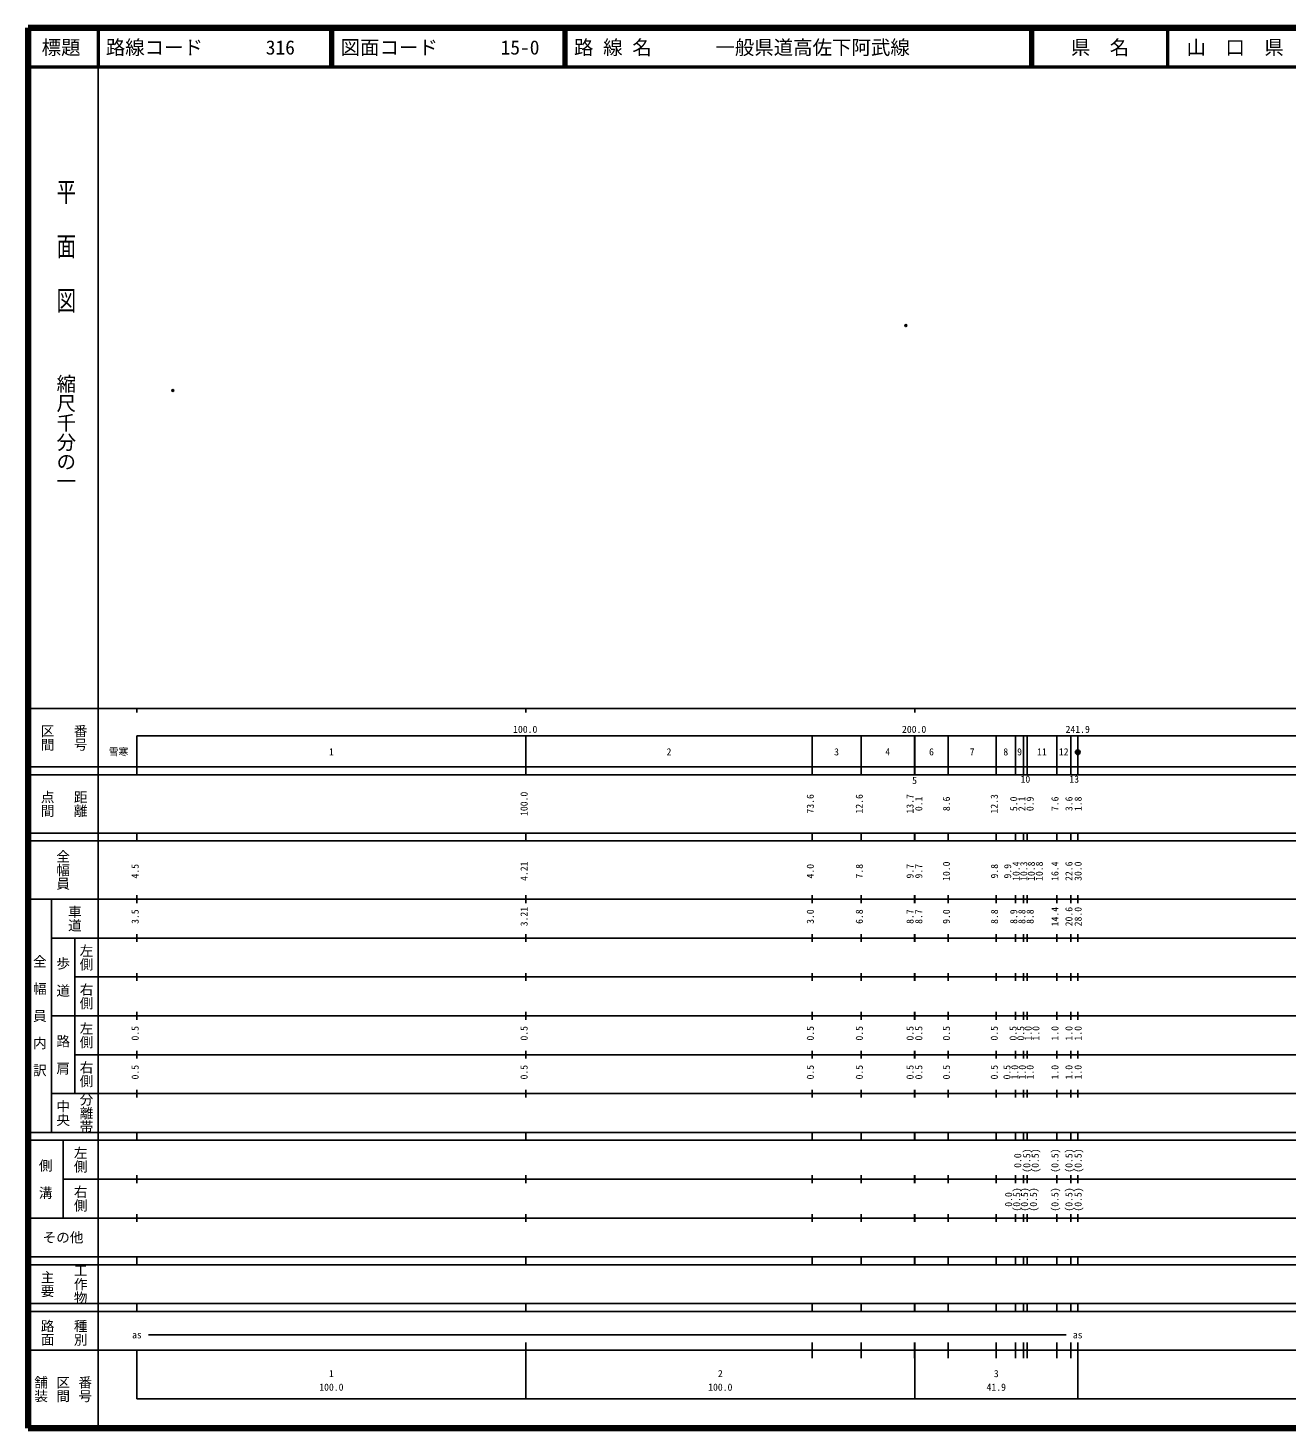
# Model space of a CAD drawing. Units: millimetres on the paper. Extents: x 40 to 680, y 20 to 380.
# Drawn here: x 40 to 363.7, y 20 to 380 of the extents above; entities that cross this region are included whole.
import ezdxf
from ezdxf.enums import TextEntityAlignment as Align

# ---------------------------------------------------------------- set-up
doc = ezdxf.new("R2010")
doc.units = ezdxf.units.MM
doc.header["$PDMODE"] = 32
doc.header["$PDSIZE"] = 0.5
doc.layers.add('M-OTRS', color=6, linetype='Continuous')
doc.layers.add('M-TTL-TXT', color=7, linetype='Continuous')
for name, color, linetype, lineweight in [('M-TTL', 2, 'Continuous', 140), ('M-TTL-BAND', 7, 'Continuous', 25), ('M-TTL-LINE', 7, 'Continuous', 50)]:
    doc.layers.add(name, color=color, linetype=linetype, lineweight=lineweight)
doc.styles.add('@ＭＳ ゴシック', font='')
doc.styles.add('ＭＳ ゴシック', font='')
doc.styles.get('@ＭＳ ゴシック').set_extended_font_data('@MS Gothic')
doc.styles.get('ＭＳ ゴシック').set_extended_font_data('MS Gothic')

msp = doc.modelspace()

# ---------------------------------------------------------------- hatches: boundary and pattern name
at = {"layer": 'M-TTL-BAND'}
msp.add_hatch(color=256, dxfattribs=at).paths.add_polyline_path([(310.509, 193.77), (310.509, 193.794), (310.507, 193.818), (310.505, 193.841), (310.502, 193.864), (310.498, 193.888), (310.493, 193.911), (310.487, 193.933), (310.48, 193.956), (310.472, 193.978), (310.463, 194), (310.454, 194.022), (310.444, 194.043), (310.433, 194.064), (310.421, 194.084), (310.408, 194.104), (310.395, 194.123), (310.38, 194.142), (310.365, 194.16), (310.35, 194.178), (310.333, 194.195), (310.316, 194.211), (310.299, 194.227), (310.281, 194.242), (310.262, 194.256), (310.242, 194.269), (310.223, 194.282), (310.202, 194.294), (310.182, 194.305), (310.16, 194.315), (310.139, 194.325), (310.117, 194.333), (310.095, 194.341), (310.072, 194.348), (310.049, 194.354), (310.026, 194.359), (310.003, 194.363), (309.98, 194.366), (309.956, 194.369), (309.933, 194.37), (309.909, 194.37), (309.886, 194.37), (309.862, 194.369), (309.839, 194.366), (309.815, 194.363), (309.792, 194.359), (309.769, 194.354), (309.746, 194.348), (309.724, 194.341), (309.701, 194.333), (309.68, 194.325), (309.658, 194.315), (309.637, 194.305), (309.616, 194.294), (309.596, 194.282), (309.576, 194.269), (309.556, 194.256), (309.538, 194.242), (309.519, 194.227), (309.502, 194.211), (309.485, 194.195), (309.469, 194.178), (309.453, 194.16), (309.438, 194.142), (309.424, 194.123), (309.41, 194.104), (309.398, 194.084), (309.386, 194.064), (309.375, 194.043), (309.364, 194.022), (309.355, 194), (309.346, 193.978), (309.338, 193.956), (309.332, 193.933), (309.326, 193.911), (309.321, 193.888), (309.317, 193.864), (309.313, 193.841), (309.311, 193.818), (309.31, 193.794), (309.309, 193.77), (309.31, 193.747), (309.311, 193.723), (309.313, 193.7), (309.317, 193.677), (309.321, 193.653), (309.326, 193.63), (309.332, 193.608), (309.338, 193.585), (309.346, 193.563), (309.355, 193.541), (309.364, 193.519), (309.375, 193.498), (309.386, 193.477), (309.398, 193.457), (309.41, 193.437), (309.424, 193.418), (309.438, 193.399), (309.453, 193.381), (309.469, 193.363), (309.485, 193.346), (309.502, 193.33), (309.519, 193.314), (309.538, 193.299), (309.556, 193.285), (309.576, 193.272), (309.596, 193.259), (309.616, 193.247), (309.637, 193.236), (309.658, 193.226), (309.68, 193.216), (309.701, 193.208), (309.724, 193.2), (309.746, 193.193), (309.769, 193.187), (309.792, 193.182), (309.815, 193.178), (309.839, 193.175), (309.862, 193.172), (309.886, 193.171), (309.909, 193.17), (309.933, 193.171), (309.956, 193.172), (309.98, 193.175), (310.003, 193.178), (310.026, 193.182), (310.049, 193.187), (310.072, 193.193), (310.095, 193.2), (310.117, 193.208), (310.139, 193.216), (310.16, 193.226), (310.182, 193.236), (310.202, 193.247), (310.223, 193.259), (310.242, 193.272), (310.262, 193.285), (310.281, 193.299), (310.299, 193.314), (310.316, 193.33), (310.333, 193.346), (310.35, 193.363), (310.365, 193.381), (310.38, 193.399), (310.395, 193.418), (310.408, 193.437), (310.421, 193.457), (310.433, 193.477), (310.444, 193.498), (310.454, 193.519), (310.463, 193.541), (310.472, 193.563), (310.48, 193.585), (310.487, 193.608), (310.493, 193.63), (310.498, 193.653), (310.502, 193.677), (310.505, 193.7), (310.507, 193.723), (310.509, 193.747)])

# ---------------------------------------------------------------- linework, layer by layer
at = {"layer": 'M-OTRS'}
for p in [(265.727, 303.482), (77.227, 286.784)]:
    msp.add_point(p, dxfattribs=at)
at = {"layer": 'M-TTL'}
for p, q in [((40, 380), (40, 20)), ((680, 380), (40, 380)), ((40, 20), (680, 20))]:
    msp.add_line(p, q, dxfattribs=at)
at = {"layer": 'M-TTL-BAND'}
for p, q in [((58, 370), (58, 20)), ((40, 205), (579, 205)), ((68, 205), (68, 204)), ((168, 205), (168, 204)), ((268, 205), (268, 204)), ((68, 198), (579, 198)), ((68, 198), (68, 188)), ((168, 188), (168, 198)), ((241.6, 188), (241.6, 198)), ((254.2, 188), (254.2, 198)), ((267.9, 188), (267.9, 198)), ((268, 188), (268, 198)), ((276.6, 188), (276.6, 198)), ((288.9, 188), (288.9, 198)), ((293.9, 188), (293.9, 198)), ((296, 188), (296, 198)), ((296.9, 188), (296.9, 198)), ((304.5, 188), (304.5, 198)), ((308.1, 188), (308.1, 198)), ((309.9, 188), (309.9, 198)), ((40, 190), (579, 190)), ((40, 188), (579, 188)), ((40, 173), (579, 173)), ((68, 171), (68, 173)), ((168, 171), (168, 173)), ((241.6, 171), (241.6, 173)), ((254.2, 171), (254.2, 173)), ((267.9, 171), (267.9, 173)), ((268, 171), (268, 173)), ((276.6, 171), (276.6, 173)), ((288.9, 171), (288.9, 173)), ((293.9, 171), (293.9, 173)), ((296, 171), (296, 173)), ((296.9, 171), (296.9, 173)), ((304.5, 171), (304.5, 173)), ((308.1, 171), (308.1, 173)), ((309.9, 171), (309.9, 173)), ((40, 171), (579, 171)), ((40, 156), (579, 156)), ((46, 96), (46, 156)), ((68, 155), (68, 157)), ((168, 155), (168, 157)), ((241.6, 155), (241.6, 157)), ((254.2, 155), (254.2, 157)), ((267.9, 155), (267.9, 157)), ((268, 155), (268, 157)), ((276.6, 155), (276.6, 157)), ((288.9, 155), (288.9, 157)), ((293.9, 155), (293.9, 157)), ((296, 155), (296, 157)), ((296.9, 155), (296.9, 157)), ((304.5, 155), (304.5, 157)), ((308.1, 155), (308.1, 157)), ((309.9, 155), (309.9, 157)), ((46, 146), (579, 146)), ((52, 146), (52, 106)), ((68, 145), (68, 147)), ((168, 145), (168, 147)), ((241.6, 145), (241.6, 147)), ((254.2, 145), (254.2, 147)), ((267.9, 145), (267.9, 147)), ((268, 145), (268, 147)), ((276.6, 145), (276.6, 147)), ((288.9, 145), (288.9, 147)), ((293.9, 145), (293.9, 147)), ((296, 145), (296, 147)), ((296.9, 145), (296.9, 147)), ((304.5, 145), (304.5, 147)), ((308.1, 145), (308.1, 147)), ((309.9, 145), (309.9, 147)), ((68, 135), (68, 137)), ((168, 135), (168, 137)), ((241.6, 135), (241.6, 137)), ((254.2, 135), (254.2, 137)), ((267.9, 135), (267.9, 137)), ((268, 135), (268, 137)), ((276.6, 135), (276.6, 137)), ((288.9, 135), (288.9, 137)), ((293.9, 135), (293.9, 137)), ((296, 135), (296, 137)), ((296.9, 135), (296.9, 137)), ((304.5, 135), (304.5, 137)), ((308.1, 135), (308.1, 137)), ((309.9, 135), (309.9, 137)), ((52, 136), (579, 136)), ((46, 126), (579, 126)), ((68, 125), (68, 127)), ((168, 125), (168, 127)), ((241.6, 125), (241.6, 127)), ((254.2, 125), (254.2, 127)), ((267.9, 125), (267.9, 127)), ((268, 125), (268, 127)), ((276.6, 125), (276.6, 127)), ((288.9, 125), (288.9, 127)), ((293.9, 125), (293.9, 127)), ((296, 125), (296, 127)), ((296.9, 125), (296.9, 127)), ((304.5, 125), (304.5, 127)), ((308.1, 125), (308.1, 127)), ((309.9, 125), (309.9, 127)), ((52, 116), (579, 116)), ((68, 115), (68, 117)), ((168, 115), (168, 117)), ((241.6, 115), (241.6, 117)), ((254.2, 115), (254.2, 117)), ((267.9, 115), (267.9, 117)), ((268, 115), (268, 117)), ((276.6, 115), (276.6, 117)), ((288.9, 115), (288.9, 117)), ((293.9, 115), (293.9, 117)), ((296, 115), (296, 117)), ((296.9, 115), (296.9, 117)), ((304.5, 115), (304.5, 117)), ((308.1, 115), (308.1, 117)), ((309.9, 115), (309.9, 117)), ((46, 106), (579, 106)), ((68, 105), (68, 107)), ((168, 105), (168, 107)), ((241.6, 105), (241.6, 107)), ((254.2, 105), (254.2, 107)), ((267.9, 105), (267.9, 107)), ((268, 105), (268, 107)), ((276.6, 105), (276.6, 107)), ((288.9, 105), (288.9, 107)), ((293.9, 105), (293.9, 107)), ((296, 105), (296, 107)), ((296.9, 105), (296.9, 107)), ((304.5, 105), (304.5, 107)), ((308.1, 105), (308.1, 107)), ((309.9, 105), (309.9, 107)), ((40, 96), (579, 96)), ((40, 94), (579, 94)), ((49, 94), (49, 74)), ((68, 94), (68, 96)), ((168, 94), (168, 96)), ((241.6, 94), (241.6, 96)), ((254.2, 94), (254.2, 96)), ((267.9, 94), (267.9, 96)), ((268, 94), (268, 96)), ((276.6, 94), (276.6, 96)), ((288.9, 94), (288.9, 96)), ((293.9, 94), (293.9, 96)), ((296, 94), (296, 96)), ((296.9, 94), (296.9, 96)), ((304.5, 94), (304.5, 96)), ((308.1, 94), (308.1, 96)), ((309.9, 94), (309.9, 96)), ((49, 84), (579, 84)), ((68, 83), (68, 85)), ((168, 83), (168, 85)), ((241.6, 83), (241.6, 85)), ((254.2, 83), (254.2, 85)), ((267.9, 83), (267.9, 85)), ((268, 83), (268, 85)), ((276.6, 83), (276.6, 85)), ((288.9, 83), (288.9, 85)), ((293.9, 83), (293.9, 85)), ((296, 83), (296, 85)), ((296.9, 83), (296.9, 85)), ((304.5, 83), (304.5, 85)), ((308.1, 83), (308.1, 85)), ((309.9, 83), (309.9, 85)), ((40, 74), (579, 74)), ((68, 73), (68, 75)), ((168, 73), (168, 75)), ((241.6, 73), (241.6, 75)), ((254.2, 73), (254.2, 75)), ((267.9, 73), (267.9, 75)), ((268, 73), (268, 75)), ((276.6, 73), (276.6, 75)), ((288.9, 73), (288.9, 75)), ((293.9, 73), (293.9, 75)), ((296, 73), (296, 75)), ((296.9, 73), (296.9, 75)), ((304.5, 73), (304.5, 75)), ((308.1, 73), (308.1, 75)), ((309.9, 73), (309.9, 75)), ((40, 64), (579, 64)), ((40, 62), (579, 62)), ((68, 62), (68, 64)), ((168, 62), (168, 64)), ((241.6, 62), (241.6, 64)), ((254.2, 62), (254.2, 64)), ((267.9, 62), (267.9, 64)), ((268, 62), (268, 64)), ((276.6, 62), (276.6, 64)), ((288.9, 62), (288.9, 64)), ((293.9, 62), (293.9, 64)), ((296, 62), (296, 64)), ((296.9, 62), (296.9, 64)), ((304.5, 62), (304.5, 64)), ((308.1, 62), (308.1, 64)), ((309.9, 62), (309.9, 64)), ((40, 52), (579, 52)), ((68, 50), (68, 52)), ((168, 50), (168, 52)), ((241.6, 50), (241.6, 52)), ((254.2, 50), (254.2, 52)), ((267.9, 50), (267.9, 52)), ((268, 50), (268, 52)), ((276.6, 50), (276.6, 52)), ((288.9, 50), (288.9, 52)), ((293.9, 50), (293.9, 52)), ((296, 50), (296, 52)), ((296.9, 50), (296.9, 52)), ((304.5, 50), (304.5, 52)), ((308.1, 50), (308.1, 52)), ((309.9, 50), (309.9, 52)), ((40, 50), (579, 50)), ((71, 44), (306.9, 44)), ((40, 40), (579, 40)), ((68, 40), (68, 27.5)), ((168, 27.5), (168, 42)), ((241.6, 38), (241.6, 42)), ((254.2, 38), (254.2, 42)), ((267.9, 38), (267.9, 42)), ((268, 27.5), (268, 42)), ((276.6, 38), (276.6, 42)), ((288.9, 38), (288.9, 42)), ((293.9, 38), (293.9, 42)), ((296, 38), (296, 42)), ((296.9, 38), (296.9, 42)), ((304.5, 38), (304.5, 42)), ((308.1, 38), (308.1, 42)), ((309.9, 27.5), (309.9, 42)), ((68, 27.5), (579, 27.5))]:
    msp.add_line(p, q, dxfattribs=at)
msp.add_circle((309.909, 193.77), 0.6, dxfattribs=at)
at = {"layer": 'M-TTL-LINE'}
for p, q in [((58, 380), (58, 370)), ((117.75, 380), (117.75, 370)), ((118.25, 380), (118.25, 370)), ((177.75, 380), (177.75, 370)), ((178.25, 380), (178.25, 370)), ((297.75, 380), (297.75, 370)), ((298.25, 380), (298.25, 370)), ((333, 380), (333, 370)), ((40, 370), (680, 370))]:
    msp.add_line(p, q, dxfattribs=at)

# ---------------------------------------------------------------- texts
at = {"layer": 'M-TTL-BAND', "style": '@ＭＳ ゴシック', "width": 1.4}
msp.add_text('平  面  図', height=3.666, rotation=270, dxfattribs=at).set_placement((49.777, 306.475), align=Align.MIDDLE_RIGHT)
at = {"layer": 'M-TTL-BAND', "style": '@ＭＳ ゴシック'}
msp.add_text('縮尺千分の一', height=3.666, rotation=270, dxfattribs=at).set_placement((49.777, 261.03), align=Align.MIDDLE_RIGHT)
for s, p in [('区間', (45, 197.5)), ('番号', (53.5, 197.5)), ('点間', (45, 180.5)), ('距離', (53.5, 180.5)), ('全幅員', (49, 163.5)), ('車道', (52, 151)), ('左側', (55, 141)), ('全\u3000幅\u3000員\u3000内\u3000訳', (43, 126)), ('歩\u3000道', (49, 136)), ('右側', (55, 131)), ('左側', (55, 121)), ('路\u3000肩', (49, 116)), ('右側', (55, 111)), ('分離帯', (55, 101)), ('中央', (49, 101)), ('左側', (53.5, 89)), ('側\u3000溝', (44.5, 84)), ('右側', (53.5, 79)), ('工作物', (53.5, 57)), ('主要', (45, 57)), ('路面', (45, 44.5)), ('種別', (53.5, 44.5)), ('舗装', (43.333, 30)), ('区間', (49, 30)), ('番号', (54.667, 30))]:
    msp.add_text(s, height=2.566, rotation=270, dxfattribs=at).set_placement(p, align=Align.MIDDLE_CENTER)
at = {"layer": 'M-TTL-BAND', "style": 'ＭＳ ゴシック'}
for s, p in [('100.0', (167.844, 198.195)), ('200.0', (267.844, 198.195)), ('241.9', (309.9, 198.195)), ('雪寒', (63.271, 192.405)), ('1', (118, 192.405)), ('2', (204.8, 192.405)), ('3', (247.9, 192.405)), ('4', (261.05, 192.405)), ('6', (272.3, 192.405)), ('7', (282.75, 192.405)), ('8', (291.4, 192.405)), ('9', (294.95, 192.405)), ('11', (300.7, 192.405)), ('12', (306.3, 192.405)), ('5', (267.95, 185.061)), ('10', (296.45, 185.372)), ('13', (309, 185.372)), ('as', (68, 42.5)), ('as', (309.9, 42.5)), ('1', (118, 32.523)), ('2', (218, 32.523)), ('3', (288.95, 32.523)), ('100.0', (118, 29.033)), ('100.0', (218, 29.033)), ('41.9', (288.95, 29.033))]:
    msp.add_text(s, height=1.833, dxfattribs=at).set_placement(p, align=Align.BOTTOM_CENTER)
for s, p in [('100.0', (169, 180.5)), ('73.6', (242.6, 180.5)), ('12.6', (255.2, 180.5)), ('13.7', (268.238, 180.5)), ('0.1', (270.489, 180.5)), ('8.6', (277.6, 180.5)), ('12.3', (289.9, 180.5)), ('5.0', (294.9, 180.5)), ('2.1', (297, 180.5)), ('0.9', (299.107, 180.5)), ('7.6', (305.5, 180.5)), ('3.6', (309.1, 180.5)), ('1.8', (311.451, 180.5)), ('4.5', (69, 163.174)), ('4.21', (169, 163.174)), ('4.0', (242.6, 163.174)), ('7.8', (255.2, 163.174)), ('9.7', (268.238, 163.174)), ('9.7', (270.489, 163.174)), ('10.0', (277.6, 163.174)), ('9.8', (289.957, 163.174)), ('9.9', (293.339, 163.174)), ('10.4', (295.529, 163.174)), ('10.3', (297.489, 163.174)), ('10.8', (299.431, 163.174)), ('10.8', (301.473, 163.174)), ('16.4', (305.5, 163.174)), ('22.6', (309.1, 163.174)), ('30.0', (311.451, 163.174)), ('3.5', (69, 151.5)), ('3.21', (169, 151.5)), ('3.0', (242.6, 151.5)), ('6.8', (255.2, 151.5)), ('8.7', (268.238, 151.5)), ('8.7', (270.489, 151.5)), ('9.0', (277.6, 151.5)), ('8.8', (289.957, 151.5)), ('8.9', (294.9, 151.5)), ('8.8', (297, 151.5)), ('8.8', (299.107, 151.5)), ('14.4', (305.5, 151.5)), ('20.6', (309.1, 151.5)), ('28.0', (311.451, 151.5)), ('0.5', (69, 121.5)), ('0.5', (169, 121.5)), ('0.5', (242.6, 121.5)), ('0.5', (255.2, 121.5)), ('0.5', (268.238, 121.5)), ('0.5', (270.489, 121.5)), ('0.5', (277.6, 121.5)), ('0.5', (289.9, 121.5)), ('0.5', (294.731, 121.5)), ('0.5', (296.705, 121.5)), ('1.0', (298.605, 121.5)), ('1.0', (300.604, 121.5)), ('1.0', (305.5, 121.5)), ('1.0', (309.1, 121.5)), ('1.0', (311.451, 121.5)), ('0.5', (69, 111.5)), ('0.5', (169, 111.5)), ('0.5', (242.6, 111.5)), ('0.5', (255.2, 111.5)), ('0.5', (268.238, 111.5)), ('0.5', (270.489, 111.5)), ('0.5', (277.6, 111.5)), ('0.5', (289.9, 111.5)), ('0.5', (293.159, 111.5)), ('1.0', (295.168, 111.5)), ('1.0', (297.106, 111.5)), ('1.0', (299.107, 111.5)), ('1.0', (305.5, 111.5)), ('1.0', (309.1, 111.5)), ('1.0', (311.451, 111.5)), ('0.0', (295.929, 88.764)), ('(0.5)', (298.256, 88.764)), ('(0.5)', (300.428, 88.764)), ('(0.5)', (305.5, 88.764)), ('(0.5)', (309.1, 88.764)), ('(0.5)', (311.451, 88.764)), ('0.0', (293.593, 78.764)), ('(0.5)', (295.661, 78.764)), ('(0.5)', (297.68, 78.764)), ('(0.5)', (299.962, 78.764)), ('(0.5)', (305.5, 78.764)), ('(0.5)', (309.1, 78.764)), ('(0.5)', (311.451, 78.764))]:
    msp.add_text(s, height=1.833, rotation=90, dxfattribs=at).set_placement(p, align=Align.BOTTOM_CENTER)
msp.add_text('その他', height=2.566, dxfattribs=at).set_placement((49, 69), align=Align.MIDDLE_CENTER)
at = {"layer": 'M-TTL-TXT', "style": 'ＭＳ ゴシック'}
for s, p in [('標題', (48.5, 375)), ('県\u3000名', (315.625, 375)), ('山\u3000口\u3000県', (350.375, 375))]:
    msp.add_text(s, height=3.666, dxfattribs=at).set_placement(p, align=Align.MIDDLE_CENTER)
for s, p in [('路線コード', (60, 375)), ('316', (101.142, 375)), ('図面コード', (120.38, 375)), ('15-0', (161.521, 375)), ('路 線 名', (180.38, 375)), ('一般県道高佐下阿武線', (216.734, 375))]:
    msp.add_text(s, height=3.666, dxfattribs=at).set_placement(p, align=Align.MIDDLE_LEFT)

doc.saveas('drawing.dxf')
